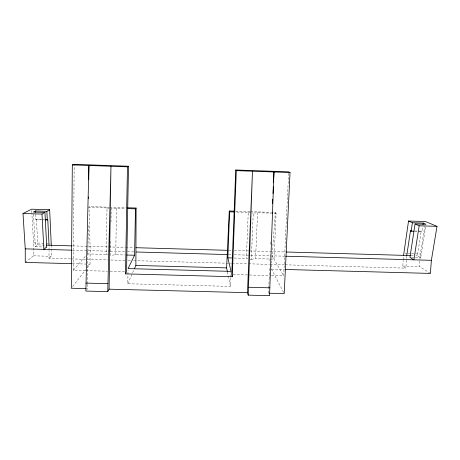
<?xml version="1.0" encoding="UTF-8"?>
<svg xmlns="http://www.w3.org/2000/svg" width="460" height="460" viewBox="0 0 460 460"><rect width="100%" height="100%" fill="white"/><g stroke="black" fill="none" stroke-linecap="round" stroke-linejoin="round"><path stroke-width="0.34" stroke-dasharray="2.3 1.72" d="M25.254 262.407L33.58 255.823L33.591 242.914L31.861 213.405M70.541 258.899L49.001 258.307L49.036 250.729M49.036 250.044L49.053 245.91M49.001 258.307L51.244 256.312L51.284 246.29M85.347 270.63L73.272 270.308L74.186 164.329M87.4 253.207L87.446 248.906M87.567 284.332L87.521 288.627L86.859 289.604M87.573 283.613L88.228 225.624M87.406 267.524L90.022 264.166L90.177 250.689L88.981 206.546L108.968 207.184M107.692 254.777L106.306 254.449L106.99 207.943L88.619 207.356M110.682 241.241L110.457 255.421L115.742 254.713L124.804 254.966M110.975 222.099L111.188 208.627L116.506 208.242L125.649 208.529M115.742 254.713L116.506 208.242M230.77 277.811L230.443 286.396L127.776 283.757L128.035 269.986M230.799 277.098L230.989 272.09M247.606 258.618L246.364 258.37L248.239 212.416L236.043 212.025M250.085 259.106L251.327 259.354L253.253 213.124L257.542 212.71L271.107 213.141M251.327 259.354L255.587 258.629L257.542 212.71M268.496 293.192L268.686 288.892M268.72 288.173L269.111 279.565M269.14 278.846L269.658 267.369M269.951 260.912L270.244 254.455M270.698 244.415L270.825 241.546M283.561 292.336L271.48 269.1L271.831 261.412M271.992 257.922L275.35 212.462L273.93 212.416M275.35 212.462L276.109 213.296L274.005 259.141L255.587 258.629M271.595 275.592L283.693 275.914L288.604 173.282M406.709 256.151L405.864 268.14L402.805 266.058L403.19 260.498M403.242 259.802L403.483 256.329M430.393 273.418L419.457 266.518L420.365 254.023L424.735 226.492M425.563 227.067L420.681 257.709L417.352 255.748L421.216 231.15L415.495 230.972M414.719 231.248L421.895 231.466L422.665 226.579M127.776 283.757L133.854 269.997M72.605 286.54L85.669 269.761M73.272 270.308L85.571 256.036M33.448 214.17L35.334 246.75L37.823 244.898L46.247 245.14M35.575 214.314L35.88 219.667L36.386 219.374L44.218 219.615M72.226 263.683L90.022 264.166M271.48 269.1L284.366 269.451M86.06 270.647L107.37 271.216M110.21 271.291L125.126 271.688M233.168 274.568L248.825 274.982M249.538 275.005L270.882 275.575M33.591 242.914L45.632 243.259M46.345 243.282L50.594 243.403M405.07 253.586L407.157 253.644M407.853 253.667L410.63 253.747M411.326 253.765L420.365 254.023M72.76 245.899L107.956 246.905M108.675 246.928L125.195 247.399M125.913 247.417L133.814 247.647M228.626 250.355L231.501 250.435M234.376 250.516L248.739 250.93M249.458 250.947L285.373 251.976M410.998 255.564L413.114 255.628M415.938 255.708L417.352 255.748M35.334 246.75L43.89 246.997M44.603 247.014L46.742 247.077M411.372 257.445L420.681 257.709M72.369 250.183L109.572 251.235M110.291 251.258L124.66 251.66M127.535 251.741L135.435 251.965M228.528 254.598L231.386 254.679M234.243 254.759L249.952 255.202M250.665 255.219L269.945 255.766M284.976 256.191L272.084 255.823L283.693 275.914M87.394 253.92L106.306 254.449M234.272 258.031L246.364 258.37M33.58 255.823L51.244 256.312M402.805 266.058L419.457 266.518M71.26 258.923L107.881 259.929M110.756 260.009L125.114 260.406M127.989 260.481L130.858 260.561M133.733 260.642L225.641 263.172M226.355 263.195L231.386 263.333M232.099 263.35L247.9 263.787M248.618 263.804L269.439 264.379M270.158 264.397L284.516 264.793M285.234 264.816L405.864 268.14M35.88 219.667L44.453 219.926M109.681 207.207L126.097 207.724M235.652 211.203L249.832 211.652M250.539 211.675L271.095 212.324M273.964 213.227L276.109 213.296M248.239 212.416L251.373 212.859M251.999 212.945L253.253 213.124M106.99 207.943L109.089 208.288M421.216 231.15L421.895 231.466M227.458 271.992L230.443 286.396M31.694 210.594L31.82 212.704M36.386 219.374L37.823 244.898"/><path stroke-width="0.69" d="M51.29 245.571L49.657 209.754L31.613 209.191L23 213.498L25.248 248.854L25.254 262.407L71.518 263.666M269.209 293.21L284.211 293.589L290.036 172.529L288.673 171.844L235.738 169.993L236.314 170.648L232.254 276.707L125.494 273.878L126.546 271.728L128.501 166.232L74.186 164.329L72.318 164.91L71.294 288.219L86.106 288.592M88.745 179.808L88.912 165.491L85.865 291.071L107.755 291.617L109.083 289.173L110.969 166.261L107.755 291.617M88.538 198.421L88.556 196.989M125.494 273.878L127.46 166.836L128.501 166.232M234.238 211.157L229.275 211.002L229.586 211.824L227.867 257.853L231.012 271.377L128.064 268.605L134.567 255.242L135.493 208.846L136.097 208.041L127.529 207.77M134.435 268.692L135.878 265.414L136.097 208.041M248.216 295.136L252.477 171.212L247.474 292.663L248.216 295.136L269.548 295.671L273.97 171.965L273.481 182.723M227.315 271.308L226.607 267.881L229.275 211.002M235.738 169.993L231.748 274.528L232.254 276.707M272.09 213.566L272.153 212.135M272.544 203.527L272.74 199.22M272.998 193.482L273.32 186.311M403.535 255.633L408.532 221.018L425.523 221.553L437 226.337L431.376 260.325L430.393 273.418L285.079 269.468M406.761 255.444L410.487 230.822L411.913 230.862M414 231.225L411.131 231.138L412.401 222.755L408.532 221.018M415.064 223.945L409.935 257.404L413.879 259.831L419.175 225.785L415.064 223.945L426.006 224.284L423.217 223.088L412.401 222.755M422.993 224.486L423.217 223.088M45.166 219.949L47.777 219.725L49.053 245.22M41.992 214.084L44.959 212.411L46.742 247.077L43.867 249.377L41.992 214.084L23 213.498M44.959 212.411L33.321 212.048L35.385 210.967L46.874 211.33L49.657 209.754M109.083 289.173L247.474 292.663M135.878 265.414L226.607 267.881M85.951 283.095L107.876 283.653M248.544 287.264L269.905 287.816M46.247 245.14L72.042 245.876M135.97 247.704L227.188 250.315M286.091 251.994L410.291 255.547M25.248 248.854L71.656 250.165M136.154 251.988L227.102 254.552M285.689 256.208L431.376 260.325M126.897 255.03L134.567 255.242M227.867 257.853L232.846 257.991M45.643 219.661L47.777 219.725M127.759 208.598L135.493 208.846M229.586 211.824L234.606 211.98M419.175 225.785L437 226.337M72.318 164.91L127.46 166.836M236.314 170.648L290.036 172.529M410.487 230.822L411.131 231.138M35.385 210.967L35.46 212.307M46.874 211.33L47.311 220.018"/></g></svg>
